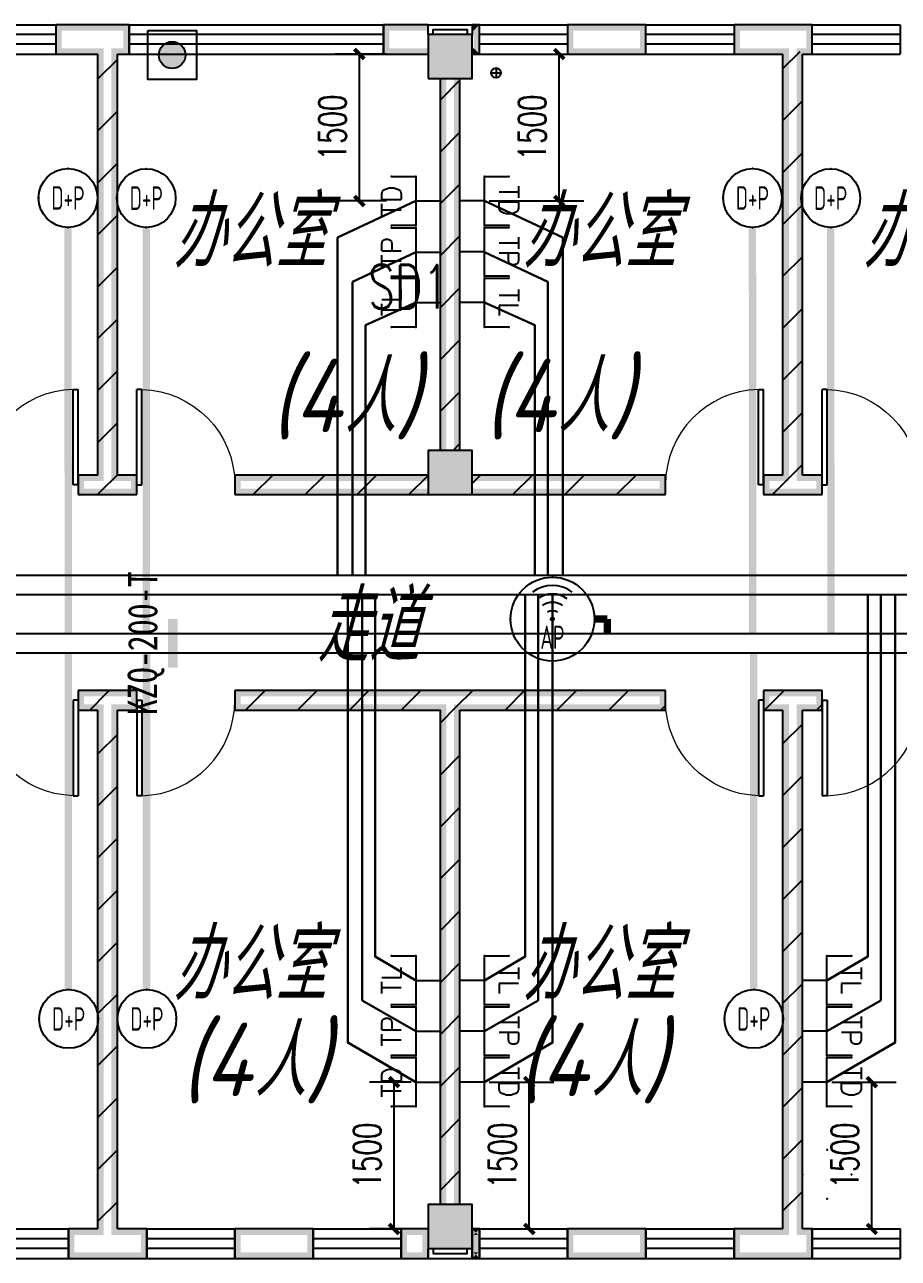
# Model space of a CAD drawing. Extents: x 1241380 to 1952554, y 1012187 to 1766051.
# Drawn here: x 1654518 to 1663444, y 1030613 to 1043213 of the extents above; entities that cross this region are included whole.
import ezdxf
from ezdxf.enums import TextEntityAlignment as Align

# ---------------------------------------------------------------- set-up
doc = ezdxf.new("R2010")
doc.units = 0
for name, color, linetype in [('1-建筑底图', 8, 'Continuous'), ('CABLETRAY_PDS', 4, 'Continuous'), ('EQUIP-插座', 3, 'Continuous'), ('EQUIP-照明', 3, 'Continuous'), ('EQUIP-通讯', 3, 'Continuous'), ('PUB_HATCH', 8, 'Continuous'), ('TEL_DIM', 3, 'Continuous'), ('WIRE-综合布线', 5, 'Continuous'), ('光纤点位', 3, 'Continuous'), ('内网桥架', 1, 'Continuous'), ('填充', 8, 'Continuous'), ('抗震支吊架', 2, 'Continuous'), ('排水', 153, 'Continuous'), ('红机电话', 3, 'Continuous'), ('蓝机电话', 3, 'Continuous')]:
    doc.layers.add(name, color=color, linetype=linetype)
doc.layers.add('内网线路', color=1, linetype='Continuous', lineweight=30)
doc.layers.get('EQUIP-插座').off()
doc.styles.add('_TCH_DIM', font='SIMPLEX', dxfattribs={"bigfont": 'GBCBIG'})
doc.styles.add('_TEL_ATTDEF', font='GBENOR', dxfattribs={"width": 0.8, "height": 3, "bigfont": 'GBCBIG'})
doc.styles.add('_TEL_DIM', font='SIMPLEX', dxfattribs={"width": 0.8, "height": 3.5, "bigfont": 'HZTXT'})
doc.styles.add('A_DIM_T3', font='SIMPLEX', dxfattribs={"width": 0.7, "bigfont": 'HZ'})
doc.styles.add('kzcad', font='', dxfattribs={"width": 0.8})
doc.styles.get("Standard").update_dxf_attribs({"font": 'gbeitc.shx', "bigfont": 'gbcbig.shx'})
doc.styles.get('kzcad').set_extended_font_data('SimSun')
doc.linetypes.add('JIEDI', pattern='A,1.25,-0.25,0.25,-0.25,0.625,["/",Standard,S=0.6,R=0,X=0,Y=-0.3],0.625,-0.25,0.25,-0.25', length=4)
doc.dimstyles.new('_TCH_ARCH&&100', dxfattribs={"dimtxt": 280, "dimasz": 100, "dimexe": 250, "dimexo": 300, "dimgap": 135, "dimtad": 1, "dimdec": 0, "dimzin": 0, "dimdsep": 46, "dimtxsty": 'A_DIM_T3', "dimblk": 'ARCHTICK', "dimcen": 0.09, "dimclrt": 7, "dimazin": 2, "dimtfac": 1, "dimtdec": 0, "dimtix": 1, "dimtmove": 2, "dimatfit": 3, "dimfxl": 100, "dimtolj": 1, "dimtzin": 0, "dimarcsym": 0})
pattern_1 = [(45, (933820.03, 485085.73), (-265.16515, 265.16515), [])]

# ---------------------------------------------------------------- blocks, each defined once
blk = doc.blocks.new('ng')
at = {"layer": '排水'}
for p, q in [((345991, 781358), (346091, 781358)), ((346041, 781408), (346041, 781308))]:
    blk.add_line(p, q, dxfattribs=at)
blk.add_circle((346041, 781358), 50, dxfattribs=at)
blk = doc.blocks.new('雨水管')
at = {"layer": '排水'}
blk.add_blockref('ng', (669236, -122908), dxfattribs=at)
blk = doc.blocks.new('xfjyc')
at = {"layer": '填充'}
h = blk.add_hatch(color=1, dxfattribs=at)
h.dxf.hatch_style = 1
edge = h.paths.add_edge_path()
edge.add_arc((250, 250), 137, 0, 360)
blk.add_lwpolyline([(0, 500), (500, 500), (500, 0), (0, 0)], close=True)
at = {"color": 1}
blk.add_circle((250, 250), 137, dxfattribs=at)
blk = doc.blocks.new('$WINLIB2D$00000001')
at = {"color": 0}
for points in [[(-0.5, 0.5), (-0.5, -0.5)], [(-0.5, 0.5), (0.5, 0.5)], [(0.5, -0.5), (0.5, 0.5)], [(0.5, 0.1667), (-0.5, 0.1667)], [(0.5, -0.1667), (-0.5, -0.1667)], [(-0.5, -0.5), (0.5, -0.5)]]:
    blk.add_lwpolyline(points, dxfattribs=at)
blk = doc.blocks.new('$DorLib2D$00000001')
at = {"color": 0}
for p, q in [((0.45, 0.975), (0.5, 0.975)), ((0.45, 0), (0.45, 0.975)), ((0.5, 0), (0.5, 0.975)), ((0.5, 0), (0.45, 0))]:
    blk.add_line(p, q, dxfattribs=at)
at = {"color": 0, "lineweight": 13}
blk.add_arc((0.475, 0), 0.975, 91.4693, 180, dxfattribs=at)
blk = doc.blocks.new('_FZH')
blk.add_lwpolyline([(-0.5, -0.5), (0.5, -0.5), (0.5, 0.5), (-0.5, 0.5)], close=True)
at = {"layer": 'PUB_HATCH'}
blk.add_solid([(-0.5, -0.5), (0.5, -0.5), (-0.5, 0.5), (0.5, 0.5)], dxfattribs=at)
blk = doc.blocks.new('1-二层建筑底图')
at = {"layer": '1-建筑底图'}
for points in [[(1655365, 1088421), (1654835, 1088421), (1654895, 1088361), (1655365, 1088361)], [(1654835, 1088421), (1654835, 1088121), (1654895, 1088181), (1654895, 1088361)], [(1655585, 1088421), (1655365, 1088421), (1655365, 1088361), (1655525, 1088361)], [(1655585, 1088121), (1655585, 1088421), (1655525, 1088361), (1655525, 1088181)], [(1658640, 1088421), (1658185, 1088421), (1658245, 1088361), (1658640, 1088361)], [(1658185, 1088421), (1658185, 1088121), (1658245, 1088181), (1658245, 1088361)], [(1659165, 1088421), (1659090, 1088421), (1659090, 1088361), (1659105, 1088361)], [(1659165, 1088121), (1659165, 1088421), (1659105, 1088361), (1659105, 1088181)], [(1660865, 1088421), (1660065, 1088421), (1660125, 1088361), (1660805, 1088361)], [(1660065, 1088421), (1660065, 1088121), (1660125, 1088181), (1660125, 1088361)], [(1660865, 1088121), (1660865, 1088421), (1660805, 1088361), (1660805, 1088181)], [(1662365, 1088421), (1661765, 1088421), (1661825, 1088361), (1662365, 1088361)], [(1661765, 1088421), (1661765, 1088121), (1661825, 1088181), (1661825, 1088361)], [(1662564, 1088421), (1662365, 1088421), (1662365, 1088361), (1662504, 1088361)], [(1662564, 1088121), (1662564, 1088421), (1662504, 1088361), (1662504, 1088181)], [(1659090, 1088321), (1658640, 1088321), (1658700, 1088261), (1659030, 1088261)], [(1658640, 1088321), (1658640, 1087871), (1658700, 1087931), (1658700, 1088261)], [(1659090, 1087871), (1659090, 1088321), (1659030, 1088261), (1659030, 1087931)], [(1654835, 1088121), (1655265, 1088121), (1655325, 1088181), (1654895, 1088181)], [(1655265, 1083821), (1655265, 1088121), (1655325, 1088181), (1655325, 1083761)], [(1655465, 1088121), (1655585, 1088121), (1655525, 1088181), (1655405, 1088181)], [(1655465, 1083821), (1655465, 1088121), (1655405, 1088181), (1655405, 1083761)], [(1658185, 1088121), (1658640, 1088121), (1658640, 1088181), (1658245, 1088181)], [(1659090, 1088121), (1659165, 1088121), (1659105, 1088181), (1659090, 1088181)], [(1660065, 1088121), (1660865, 1088121), (1660805, 1088181), (1660125, 1088181)], [(1661765, 1088121), (1662265, 1088121), (1662325, 1088181), (1661825, 1088181)], [(1662265, 1083821), (1662265, 1088121), (1662325, 1088181), (1662325, 1083761)], [(1662465, 1088121), (1662564, 1088121), (1662504, 1088181), (1662405, 1088181)], [(1662465, 1083821), (1662465, 1088121), (1662405, 1088181), (1662405, 1083761)], [(1658640, 1087871), (1659090, 1087871), (1659030, 1087931), (1658700, 1087931)], [(1658825, 1087871), (1658765, 1087871), (1658765, 1084071), (1658825, 1084071)], [(1658965, 1087871), (1658905, 1087871), (1658905, 1084071), (1658965, 1084071)], [(1659090, 1084071), (1658640, 1084071), (1658700, 1084011), (1659030, 1084011)], [(1658640, 1084071), (1658640, 1083621), (1658700, 1083681), (1658700, 1084011)], [(1659090, 1083621), (1659090, 1084071), (1659030, 1084011), (1659030, 1083681)], [(1655265, 1083821), (1655065, 1083821), (1655125, 1083761), (1655325, 1083761)], [(1655065, 1083821), (1655065, 1083621), (1655125, 1083681), (1655125, 1083761)], [(1655665, 1083821), (1655465, 1083821), (1655405, 1083761), (1655605, 1083761)], [(1655665, 1083621), (1655665, 1083821), (1655605, 1083761), (1655605, 1083681)], [(1658640, 1083761), (1658640, 1083821), (1656665, 1083821), (1656725, 1083761)], [(1656665, 1083821), (1656665, 1083621), (1656725, 1083681), (1656725, 1083761)], [(1659090, 1083821), (1659090, 1083761), (1661005, 1083761), (1661065, 1083821)], [(1661065, 1083621), (1661065, 1083821), (1661005, 1083761), (1661005, 1083681)], [(1662265, 1083821), (1662065, 1083821), (1662125, 1083761), (1662325, 1083761)], [(1662065, 1083821), (1662065, 1083621), (1662125, 1083681), (1662125, 1083761)], [(1662665, 1083821), (1662465, 1083821), (1662405, 1083761), (1662605, 1083761)], [(1662665, 1083621), (1662665, 1083821), (1662605, 1083761), (1662605, 1083681)], [(1655065, 1083621), (1655365, 1083621), (1655365, 1083681), (1655125, 1083681)], [(1655365, 1083621), (1655665, 1083621), (1655605, 1083681), (1655365, 1083681)], [(1658640, 1083621), (1658640, 1083681), (1656725, 1083681), (1656665, 1083621)], [(1658640, 1083621), (1659090, 1083621), (1659030, 1083681), (1658700, 1083681)], [(1659090, 1083681), (1659090, 1083621), (1661065, 1083621), (1661005, 1083681)], [(1662065, 1083621), (1662365, 1083621), (1662365, 1083681), (1662125, 1083681)], [(1662365, 1083621), (1662665, 1083621), (1662605, 1083681), (1662365, 1083681)], [(1655365, 1081621), (1655065, 1081621), (1655125, 1081561), (1655365, 1081561)], [(1655065, 1081621), (1655065, 1081421), (1655125, 1081481), (1655125, 1081561)], [(1655665, 1081621), (1655365, 1081621), (1655365, 1081561), (1655605, 1081561)], [(1655665, 1081421), (1655665, 1081621), (1655605, 1081561), (1655605, 1081481)], [(1658865, 1081621), (1656665, 1081621), (1656725, 1081561), (1658865, 1081561)], [(1656665, 1081621), (1656665, 1081421), (1656725, 1081481), (1656725, 1081561)], [(1661065, 1081621), (1658865, 1081621), (1658865, 1081561), (1661005, 1081561)], [(1661065, 1081421), (1661065, 1081621), (1661005, 1081561), (1661005, 1081481)], [(1662365, 1081621), (1662065, 1081621), (1662125, 1081561), (1662365, 1081561)], [(1662065, 1081621), (1662065, 1081421), (1662125, 1081481), (1662125, 1081561)], [(1662665, 1081621), (1662365, 1081621), (1662365, 1081561), (1662605, 1081561)], [(1662665, 1081421), (1662665, 1081621), (1662605, 1081561), (1662605, 1081481)], [(1655065, 1081421), (1655265, 1081421), (1655325, 1081481), (1655125, 1081481)], [(1655265, 1076121), (1655265, 1081421), (1655325, 1081481), (1655325, 1076061)], [(1655465, 1081421), (1655665, 1081421), (1655605, 1081481), (1655405, 1081481)], [(1655465, 1076121), (1655465, 1081421), (1655405, 1081481), (1655405, 1076061)], [(1656665, 1081421), (1658765, 1081421), (1658825, 1081481), (1656725, 1081481)], [(1658765, 1076371), (1658825, 1076371), (1658825, 1081481), (1658765, 1081421)], [(1658965, 1081421), (1661065, 1081421), (1661005, 1081481), (1658905, 1081481)], [(1658905, 1076371), (1658965, 1076371), (1658965, 1081421), (1658905, 1081481)], [(1662065, 1081421), (1662265, 1081421), (1662325, 1081481), (1662125, 1081481)], [(1662265, 1076121), (1662265, 1081421), (1662325, 1081481), (1662325, 1076061)], [(1662465, 1081421), (1662665, 1081421), (1662605, 1081481), (1662405, 1081481)], [(1662465, 1076121), (1662465, 1081421), (1662405, 1081481), (1662405, 1076061)], [(1659090, 1076371), (1658640, 1076371), (1658700, 1076311), (1659030, 1076311)], [(1658640, 1076371), (1658640, 1075921), (1658700, 1075981), (1658700, 1076311)], [(1659090, 1075921), (1659090, 1076371), (1659030, 1076311), (1659030, 1075981)], [(1655265, 1076121), (1654965, 1076121), (1655025, 1076061), (1655325, 1076061)], [(1654965, 1076121), (1654965, 1075821), (1655025, 1075881), (1655025, 1076061)], [(1655765, 1076121), (1655465, 1076121), (1655405, 1076061), (1655705, 1076061)], [(1655765, 1075821), (1655765, 1076121), (1655705, 1076061), (1655705, 1075881)], [(1657465, 1076121), (1656665, 1076121), (1656725, 1076061), (1657405, 1076061)], [(1656665, 1076121), (1656665, 1075821), (1656725, 1075881), (1656725, 1076061)], [(1657465, 1075821), (1657465, 1076121), (1657405, 1076061), (1657405, 1075881)], [(1658640, 1076121), (1658365, 1076121), (1658425, 1076061), (1658580, 1076061)], [(1658365, 1076121), (1658365, 1075821), (1658425, 1075881), (1658425, 1076061)], [(1658640, 1075821), (1658640, 1076121), (1658580, 1076061), (1658580, 1075881)], [(1659165, 1076121), (1659090, 1076121), (1659150, 1076061), (1659105, 1076061)], [(1659090, 1076121), (1659090, 1075821), (1659150, 1075881), (1659150, 1076061)], [(1659165, 1075821), (1659165, 1076121), (1659105, 1076061), (1659105, 1075881)], [(1660865, 1076121), (1660065, 1076121), (1660125, 1076061), (1660805, 1076061)], [(1660065, 1076121), (1660065, 1075821), (1660125, 1075881), (1660125, 1076061)], [(1660865, 1075821), (1660865, 1076121), (1660805, 1076061), (1660805, 1075881)], [(1662265, 1076121), (1661765, 1076121), (1661825, 1076061), (1662325, 1076061)], [(1661765, 1076121), (1661765, 1075821), (1661825, 1075881), (1661825, 1076061)], [(1662565, 1076121), (1662465, 1076121), (1662405, 1076061), (1662505, 1076061)], [(1662565, 1075821), (1662565, 1076121), (1662505, 1076061), (1662505, 1075881)], [(1658640, 1075921), (1659090, 1075921), (1659030, 1075981), (1658700, 1075981)], [(1654965, 1075821), (1655365, 1075821), (1655365, 1075881), (1655025, 1075881)], [(1655365, 1075821), (1655765, 1075821), (1655705, 1075881), (1655365, 1075881)], [(1656665, 1075821), (1657465, 1075821), (1657405, 1075881), (1656725, 1075881)], [(1658365, 1075821), (1658640, 1075821), (1658580, 1075881), (1658425, 1075881)], [(1659090, 1075821), (1659165, 1075821), (1659105, 1075881), (1659150, 1075881)], [(1660065, 1075821), (1660865, 1075821), (1660805, 1075881), (1660125, 1075881)], [(1661765, 1075821), (1662365, 1075821), (1662365, 1075881), (1661825, 1075881)], [(1662365, 1075821), (1662565, 1075821), (1662505, 1075881), (1662365, 1075881)]]:
    blk.add_hatch(color=256, dxfattribs=at).paths.add_polyline_path(points)
h = blk.add_hatch(dxfattribs=at)
h.set_pattern_fill('普通砖', color=256, scale=150, style=0)
h.set_pattern_definition(pattern_1)
h.paths.add_polyline_path([(1655365, 1083754), (1655405, 1083761), (1655465, 1083821), (1655465, 1088121), (1655365, 1088221), (1655265, 1088121), (1655265, 1083821), (1655325, 1083761)])
h = blk.add_hatch(dxfattribs=at)
h.set_pattern_fill('普通砖', color=256, scale=150, style=0)
h.set_pattern_definition(pattern_1)
h.paths.add_polyline_path([(1662365, 1083754), (1662405, 1083761), (1662465, 1083821), (1662465, 1088121), (1662365, 1088221), (1662265, 1088121), (1662265, 1083821), (1662325, 1083761)])
h = blk.add_hatch(dxfattribs=at)
h.set_pattern_fill('普通砖', color=256, scale=150, style=0)
h.set_pattern_definition(pattern_1)
h.paths.add_polyline_path([(1658965, 1087871), (1658765, 1087871), (1658765, 1084071), (1658965, 1084071)])
h = blk.add_hatch(dxfattribs=at)
h.set_pattern_fill('普通砖', color=256, scale=150, style=0)
h.set_pattern_definition(pattern_1)
h.paths.add_polyline_path([(1655325, 1083761), (1655265, 1083821), (1655065, 1083821), (1655065, 1083621), (1655365, 1083621), (1655365, 1083754)])
h = blk.add_hatch(dxfattribs=at)
h.set_pattern_fill('普通砖', color=256, scale=150, style=0)
h.set_pattern_definition(pattern_1)
h.paths.add_polyline_path([(1655365, 1083754), (1655365, 1083621), (1655665, 1083621), (1655665, 1083821), (1655465, 1083821), (1655405, 1083761)])
h = blk.add_hatch(dxfattribs=at)
h.set_pattern_fill('普通砖', color=256, scale=150, style=0)
h.set_pattern_definition(pattern_1)
h.paths.add_polyline_path([(1658640, 1083621), (1658640, 1083821), (1656665, 1083821), (1656665, 1083621)])
h = blk.add_hatch(dxfattribs=at)
h.set_pattern_fill('普通砖', color=256, scale=150, style=0)
h.set_pattern_definition(pattern_1)
h.paths.add_polyline_path([(1659090, 1083821), (1659090, 1083621), (1661065, 1083621), (1661065, 1083821)])
h = blk.add_hatch(dxfattribs=at)
h.set_pattern_fill('普通砖', color=256, scale=150, style=0)
h.set_pattern_definition(pattern_1)
h.paths.add_polyline_path([(1662325, 1083761), (1662265, 1083821), (1662065, 1083821), (1662065, 1083621), (1662365, 1083621), (1662365, 1083754)])
h = blk.add_hatch(dxfattribs=at)
h.set_pattern_fill('普通砖', color=256, scale=150, style=0)
h.set_pattern_definition(pattern_1)
h.paths.add_polyline_path([(1662365, 1083754), (1662365, 1083621), (1662665, 1083621), (1662665, 1083821), (1662465, 1083821), (1662405, 1083761)])
h = blk.add_hatch(dxfattribs=at)
h.set_pattern_fill('普通砖', color=256, scale=150, style=0)
h.set_pattern_definition(pattern_1)
h.paths.add_polyline_path([(1655365, 1081488), (1655365, 1081621), (1655065, 1081621), (1655065, 1081421), (1655265, 1081421), (1655325, 1081481)])
h = blk.add_hatch(dxfattribs=at)
h.set_pattern_fill('普通砖', color=256, scale=150, style=0)
h.set_pattern_definition(pattern_1)
h.paths.add_polyline_path([(1655405, 1081481), (1655465, 1081421), (1655665, 1081421), (1655665, 1081621), (1655365, 1081621), (1655365, 1081488)])
h = blk.add_hatch(dxfattribs=at)
h.set_pattern_fill('普通砖', color=256, scale=150, style=0)
h.set_pattern_definition(pattern_1)
h.paths.add_polyline_path([(1658865, 1081488), (1658865, 1081621), (1656665, 1081621), (1656665, 1081421), (1658765, 1081421), (1658825, 1081481)])
h = blk.add_hatch(dxfattribs=at)
h.set_pattern_fill('普通砖', color=256, scale=150, style=0)
h.set_pattern_definition(pattern_1)
h.paths.add_polyline_path([(1658905, 1081481), (1658965, 1081421), (1661065, 1081421), (1661065, 1081621), (1658865, 1081621), (1658865, 1081488)])
h = blk.add_hatch(dxfattribs=at)
h.set_pattern_fill('普通砖', color=256, scale=150, style=0)
h.set_pattern_definition(pattern_1)
h.paths.add_polyline_path([(1662365, 1081488), (1662365, 1081621), (1662065, 1081621), (1662065, 1081421), (1662265, 1081421), (1662325, 1081481)])
h = blk.add_hatch(dxfattribs=at)
h.set_pattern_fill('普通砖', color=256, scale=150, style=0)
h.set_pattern_definition(pattern_1)
h.paths.add_polyline_path([(1662405, 1081481), (1662465, 1081421), (1662665, 1081421), (1662665, 1081621), (1662365, 1081621), (1662365, 1081488)])
h = blk.add_hatch(dxfattribs=at)
h.set_pattern_fill('普通砖', color=256, scale=150, style=0)
h.set_pattern_definition(pattern_1)
h.paths.add_polyline_path([(1655365, 1076021), (1655465, 1076121), (1655465, 1081421), (1655405, 1081481), (1655365, 1081488), (1655325, 1081481), (1655265, 1081421), (1655265, 1076121)])
h = blk.add_hatch(dxfattribs=at)
h.set_pattern_fill('普通砖', color=256, scale=150, style=0)
h.set_pattern_definition(pattern_1)
h.paths.add_polyline_path([(1658765, 1076371), (1658965, 1076371), (1658965, 1081421), (1658905, 1081481), (1658865, 1081488), (1658825, 1081481), (1658765, 1081421)])
h = blk.add_hatch(dxfattribs=at)
h.set_pattern_fill('普通砖', color=256, scale=150, style=0)
h.set_pattern_definition(pattern_1)
h.paths.add_polyline_path([(1662365, 1076021), (1662465, 1076121), (1662465, 1081421), (1662405, 1081481), (1662365, 1081488), (1662325, 1081481), (1662265, 1081421), (1662265, 1076121)])
for p, q in [((1655365, 1088421), (1654835, 1088421)), ((1654835, 1088421), (1654835, 1088121)), ((1655585, 1088421), (1655365, 1088421)), ((1655585, 1088121), (1655585, 1088421)), ((1658640, 1088421), (1658185, 1088421)), ((1658185, 1088421), (1658185, 1088121)), ((1659165, 1088421), (1659090, 1088421)), ((1659165, 1088121), (1659165, 1088421)), ((1660865, 1088421), (1660065, 1088421)), ((1660065, 1088421), (1660065, 1088121)), ((1660865, 1088121), (1660865, 1088421)), ((1662365, 1088421), (1661765, 1088421)), ((1661765, 1088421), (1661765, 1088121)), ((1662564, 1088421), (1662365, 1088421)), ((1662564, 1088121), (1662564, 1088421)), ((1654835, 1088121), (1655265, 1088121)), ((1655265, 1083821), (1655265, 1088121)), ((1655465, 1088121), (1655585, 1088121)), ((1655465, 1083821), (1655465, 1088121)), ((1658185, 1088121), (1658640, 1088121)), ((1659090, 1088121), (1659165, 1088121)), ((1660065, 1088121), (1660865, 1088121)), ((1661765, 1088121), (1662265, 1088121)), ((1662265, 1083821), (1662265, 1088121)), ((1662465, 1088121), (1662564, 1088121)), ((1662465, 1083821), (1662465, 1088121)), ((1658765, 1084071), (1658765, 1087871)), ((1658965, 1084071), (1658965, 1087871)), ((1655265, 1083821), (1655065, 1083821)), ((1655065, 1083821), (1655065, 1083621)), ((1655665, 1083821), (1655465, 1083821)), ((1655665, 1083621), (1655665, 1083821)), ((1658640, 1083821), (1656665, 1083821)), ((1656665, 1083821), (1656665, 1083621)), ((1661065, 1083821), (1659090, 1083821)), ((1661065, 1083621), (1661065, 1083821)), ((1662265, 1083821), (1662065, 1083821)), ((1662065, 1083821), (1662065, 1083621)), ((1662665, 1083821), (1662465, 1083821)), ((1662665, 1083621), (1662665, 1083821)), ((1655065, 1083621), (1655365, 1083621)), ((1655365, 1083621), (1655665, 1083621)), ((1656665, 1083621), (1658640, 1083621)), ((1659090, 1083621), (1661065, 1083621)), ((1662065, 1083621), (1662365, 1083621)), ((1662365, 1083621), (1662665, 1083621)), ((1655365, 1081621), (1655065, 1081621)), ((1655065, 1081621), (1655065, 1081421)), ((1655665, 1081621), (1655365, 1081621)), ((1655665, 1081421), (1655665, 1081621)), ((1658865, 1081621), (1656665, 1081621)), ((1656665, 1081621), (1656665, 1081421)), ((1661065, 1081621), (1658865, 1081621)), ((1661065, 1081421), (1661065, 1081621)), ((1662365, 1081621), (1662065, 1081621)), ((1662065, 1081621), (1662065, 1081421)), ((1662665, 1081621), (1662365, 1081621)), ((1662665, 1081421), (1662665, 1081621)), ((1655065, 1081421), (1655265, 1081421)), ((1655265, 1076121), (1655265, 1081421)), ((1655465, 1081421), (1655665, 1081421)), ((1655465, 1076121), (1655465, 1081421)), ((1656665, 1081421), (1658765, 1081421)), ((1658765, 1076371), (1658765, 1081421)), ((1658965, 1081421), (1661065, 1081421)), ((1658965, 1076371), (1658965, 1081421)), ((1662065, 1081421), (1662265, 1081421)), ((1662265, 1076121), (1662265, 1081421)), ((1662465, 1081421), (1662665, 1081421)), ((1662465, 1076121), (1662465, 1081421)), ((1655265, 1076121), (1654965, 1076121)), ((1654965, 1076121), (1654965, 1075821)), ((1655765, 1076121), (1655465, 1076121)), ((1655765, 1075821), (1655765, 1076121)), ((1657465, 1076121), (1656665, 1076121)), ((1656665, 1076121), (1656665, 1075821)), ((1657465, 1075821), (1657465, 1076121)), ((1658640, 1076121), (1658365, 1076121)), ((1658365, 1076121), (1658365, 1075821)), ((1659165, 1076121), (1659090, 1076121)), ((1659090, 1076121), (1659090, 1075821)), ((1659165, 1075821), (1659165, 1076121)), ((1660865, 1076121), (1660065, 1076121)), ((1660065, 1076121), (1660065, 1075821)), ((1660865, 1075821), (1660865, 1076121)), ((1662265, 1076121), (1661765, 1076121)), ((1661765, 1076121), (1661765, 1075821)), ((1662565, 1076121), (1662465, 1076121)), ((1662565, 1075821), (1662565, 1076121)), ((1658640, 1075821), (1658640, 1075921)), ((1654965, 1075821), (1655365, 1075821)), ((1655365, 1075821), (1655765, 1075821)), ((1656665, 1075821), (1657465, 1075821)), ((1658365, 1075821), (1658640, 1075821)), ((1659090, 1075821), (1659165, 1075821)), ((1660065, 1075821), (1660865, 1075821)), ((1661765, 1075821), (1662365, 1075821)), ((1662365, 1075821), (1662565, 1075821))]:
    blk.add_line(p, q, dxfattribs=at)
for points in [[(1658640, 1088321), (1658640, 1088421), (1659090, 1088421), (1659090, 1088321)], [(1658690, 1088321), (1658690, 1088371), (1659040, 1088371), (1659040, 1088321)], [(1658640, 1075921), (1658640, 1075821), (1659090, 1075821), (1659090, 1075921)], [(1658690, 1075921), (1658690, 1075871), (1659040, 1075871), (1659040, 1075921)]]:
    blk.add_lwpolyline(points, dxfattribs=at)
for name, p in [('雨水管', (644057, 429479)), ('xfjyc', (1655775, 1087860))]:
    blk.add_blockref(name, p, dxfattribs=at)
for name, p, xscale, yscale, zscale in [('$WINLIB2D$00000001', (1654385, 1088271), 900, -300, 900), ('$WINLIB2D$00000001', (1656885, 1088271), 2600, 300, 2600), ('$WINLIB2D$00000001', (1659615, 1088271), 900, -300, 900), ('$WINLIB2D$00000001', (1661315, 1088271), 900, -300, 900), ('$WINLIB2D$00000001', (1663014, 1088271), 900, -300, 900), ('$DorLib2D$00000001', (1654565, 1081521), 1000, -1000, 1000), ('$DorLib2D$00000001', (1656165, 1081521), -1000, -1000, -1000), ('$DorLib2D$00000001', (1661565, 1081521), 1000, -1000, 1000), ('$DorLib2D$00000001', (1663165, 1081521), -1000, -1000, -1000)]:
    blk.add_blockref(name, p, dxfattribs=dict(at, xscale=xscale, yscale=yscale, zscale=zscale))
for name, p, xscale, yscale, zscale, rotation in [('_FZH', (1658865, 1088096), 449.9999997157138, 449.9999997157138, 449.9999997157138, 8.893475487405864e-09), ('$DorLib2D$00000001', (1654565, 1083721), -1000, -1000, -1000, 180), ('$DorLib2D$00000001', (1656165, 1083721), 1000, -1000, 1000, 180), ('$DorLib2D$00000001', (1661565, 1083721), -1000, -1000, -1000, 180), ('$DorLib2D$00000001', (1663165, 1083721), 1000, -1000, 1000, 180), ('_FZH', (1658865, 1083846), 449.9999997157138, 449.9999997157138, 449.9999997157138, 8.893475487405864e-09), ('_FZH', (1658865, 1076146), 449.9999997157138, 449.9999997157138, 449.9999997157138, 8.893475487405864e-09), ('$WINLIB2D$00000001', (1654515, 1075971), -900, -300, -900, 180.0005764168231), ('$WINLIB2D$00000001', (1656215, 1075971), -900, -300, -900, 180.0005853535173), ('$WINLIB2D$00000001', (1657915, 1075971), -900, -300, -900, 180.0005853535173), ('$WINLIB2D$00000001', (1659615, 1075971), -900, -300, -900, 180), ('$WINLIB2D$00000001', (1661315, 1075971), -900, -300, -900, 180), ('$WINLIB2D$00000001', (1663015, 1075971), -900, -300, -900, 180)]:
    blk.add_blockref(name, p, dxfattribs=dict(at, xscale=xscale, yscale=yscale, zscale=zscale, rotation=rotation))
for s, height, p in [('办公室', 723.4, (1656029, 1085942)), ('办公室', 723.4, (1659600, 1085942)), ('办公室', 723.4, (1663077, 1085942)), ('(4', 750, (1657028, 1084258)), ('人', 723, (1657778, 1084258)), (')', 750, (1658304, 1084258)), ('(4', 750, (1659206, 1084258)), ('人', 723, (1659956, 1084258)), (')', 750, (1660483, 1084258)), ('走道', 723.4, (1657500, 1081917)), ('办公室', 723.4, (1656029, 1078460)), ('办公室', 723.4, (1659600, 1078460)), ('(4', 750, (1656109, 1077477)), ('人', 723, (1656859, 1077477)), (')', 750, (1657385, 1077477)), ('(4', 750, (1659547, 1077477)), ('人', 723, (1660297, 1077477)), (')', 750, (1660823, 1077477))]:
    blk.add_text(s, height=height, dxfattribs=at).set_placement(p)
at = {"layer": '1-建筑底图', "style": '_TCH_DIM', "width": 0.705882}
blk.add_text('SD1', height=446.2, dxfattribs=at).set_placement((1658029, 1085522))
blk = doc.blocks.new('$equip_U$00000091(win7-PC-wzy)')
for radius in [0.714, 0.0272]:
    blk.add_circle((0, 0), radius)
for radius in [0.571, 0.428, 0.285, 0.143]:
    blk.add_arc((0, 0), radius, 53.7049, 126.2951)
for p in [(0, 0.714), (-0.714, 0), (0.714, 0), (0, -0.714)]:
    blk.add_point(p)
at = {"color": 7, "style": '_TEL_DIM', "flags": 1}
for tag in ['A', 'REMARK']:
    blk.add_attdef(tag, text='', height=0.00002, dxfattribs=at).set_placement((0, 0), align=Align.MIDDLE_CENTER)
at = {"color": 7, "style": '_TEL_DIM', "width": 0.7}
blk.add_attdef('$TEXT$', text='', height=0.4, dxfattribs=at).set_placement((0, -0.31), align=Align.MIDDLE_CENTER)
blk = doc.blocks.new('$equip_U$00000080(win7-PC-wzy)')
blk.add_circle((0, 0.5), 0.5)
for p in [(0, 0.999), (-0.5, 0.5), (0.5, 0.5)]:
    blk.add_point(p)
at = {"color": 7, "style": '_TEL_DIM', "width": 0.7}
blk.add_attdef('$TEXT$', text='', height=0.4, dxfattribs=at).set_placement((0, 0.5), align=Align.MIDDLE_CENTER)
at = {"color": 7, "style": '_TEL_DIM', "flags": 1}
for tag in ['A', 'REMARK']:
    blk.add_attdef(tag, text='', height=0.00002, dxfattribs=at).set_placement((0, 0), align=Align.MIDDLE_CENTER)
blk = doc.blocks.new('$equip$00001239')
for p, q in [((-0.5, 1.05), (-0.5, 1)), ((0.5, 1.05), (0.5, 1)), ((0.5, 1), (-0.5, 1)), ((0.5, 0.5), (-0.5, 0.5)), ((0, 0.5), (0, 0))]:
    blk.add_line(p, q)
blk.add_arc((0, 1), 0.5, 180, 0)
for points in [[(0, 0.75), (-0.433, 0.75), (0, 1), (-0.5, 1)], [(0, 0.567), (-0.25, 0.567), (0, 0.75), (-0.433, 0.75)], [(0, 0.5), (0, 0.5), (0, 0.567), (-0.25, 0.567)]]:
    blk.add_solid(points)
at = {"layer": 'EQUIP-照明'}
for p in [(0, 1), (-0.5, 0.5), (0.5, 0.5), (0, 0)]:
    blk.add_point(p, dxfattribs=at)
at = {"layer": 'EQUIP-照明', "flags": 9}
blk.add_attdef('A', (0, 0), '', height=0.00002, dxfattribs=at)
blk = doc.blocks.new('$equip$00001867')
for p, q in [((-0.5, 0.499), (-0.5, 0.999)), ((0.5, 0.999), (0.5, 0.499)), ((0.5, 0.499), (-0.5, 0.499)), ((0, 0.5), (0, 0))]:
    blk.add_line(p, q)
for p in [(-0.5, 0.999), (0.5, 0.999), (-0.5, 0.499), (0.5, 0.499), (0, 0)]:
    blk.add_point(p)
at = {"color": 7, "style": '_TEL_DIM'}
blk.add_attdef('$TEXT$', text='', height=0.4, dxfattribs=at).set_placement((0, 0.999), align=Align.MIDDLE_CENTER)
at = {"color": 7, "style": '_TEL_DIM', "flags": 1}
blk.add_attdef('A', text='', height=0.00002, dxfattribs=at).set_placement((0, 0), align=Align.MIDDLE_CENTER)
blk = doc.blocks.new('$equip$00002670')
for p, q in [((-0.5, 0.499), (-0.5, 0.999)), ((0.5, 0.999), (0.5, 0.499)), ((0.5, 0.499), (-0.5, 0.499)), ((0, 0.5), (0, 0))]:
    blk.add_line(p, q)
for p in [(-0.5, 0.999), (0.5, 0.999), (-0.5, 0.499), (0.5, 0.499), (0, 0)]:
    blk.add_point(p)
at = {"color": 7, "style": '_TEL_DIM'}
blk.add_attdef('$TEXT$', text='', height=0.4, dxfattribs=at).set_placement((0, 0.999), align=Align.MIDDLE_CENTER)
at = {"color": 7, "style": '_TEL_DIM', "flags": 1}
blk.add_attdef('A', text='', height=0.000025, dxfattribs=at).set_placement((0, 0), align=Align.MIDDLE_CENTER)
blk = doc.blocks.new('_ArchTick')
at = {"color": 0, "linetype": 'ByBlock', "const_width": 0.4}
blk.add_lwpolyline([(-0.5, -0.5), (0.5, 0.5)], dxfattribs=at)
blk = doc.blocks.new('*D355')
at = {"layer": 'Defpoints', "color": 0}
for p in [(1662465, 1032413), (1663173, 1032413), (1662465, 1030913)]:
    blk.add_point(p, dxfattribs=at)
at = {"layer": 'TEL_DIM', "color": 0, "lineweight": -2, "transparency": 16777216}
for p, q in [((1662765, 1032413), (1663423, 1032413)), ((1663173, 1030913), (1663173, 1032413)), ((1662765, 1030913), (1663423, 1030913))]:
    blk.add_line(p, q, dxfattribs=at)
at = {"layer": 'TEL_DIM', "color": 0, "lineweight": -2, "transparency": 16777216, "xscale": 100, "yscale": 100, "zscale": 100}
for p, rotation in [((1663173, 1032413), 90), ((1663173, 1030913), 270)]:
    blk.add_blockref('_ArchTick', p, dxfattribs=dict(at, rotation=rotation))
at = {"layer": 'TEL_DIM', "color": 7, "transparency": 16777216, "insert": (1662898, 1031663), "char_height": 280, "attachment_point": 5, "rotation": 90, "style": 'A_DIM_T3'}
blk.add_mtext('\\A1;1500', dxfattribs=at)
blk = doc.blocks.new('*D356')
at = {"layer": 'Defpoints', "color": 0}
for p in [(1658292, 1032413), (1658765, 1032413), (1658765, 1030913)]:
    blk.add_point(p, dxfattribs=at)
at = {"layer": 'TEL_DIM', "color": 0, "lineweight": -2, "transparency": 16777216}
for p, q in [((1658465, 1032413), (1658042, 1032413)), ((1658292, 1030913), (1658292, 1032413)), ((1658465, 1030913), (1658042, 1030913))]:
    blk.add_line(p, q, dxfattribs=at)
at = {"layer": 'TEL_DIM', "color": 0, "lineweight": -2, "transparency": 16777216, "xscale": 100, "yscale": 100, "zscale": 100}
for p, rotation in [((1658292, 1032413), 90), ((1658292, 1030913), 270)]:
    blk.add_blockref('_ArchTick', p, dxfattribs=dict(at, rotation=rotation))
at = {"layer": 'TEL_DIM', "color": 7, "transparency": 16777216, "insert": (1658017, 1031663), "char_height": 280, "attachment_point": 5, "rotation": 90, "style": 'A_DIM_T3'}
blk.add_mtext('\\A1;1500', dxfattribs=at)
blk = doc.blocks.new('*D357')
at = {"layer": 'Defpoints', "color": 0}
for p in [(1658965, 1032413), (1659673, 1032413), (1658965, 1030913)]:
    blk.add_point(p, dxfattribs=at)
at = {"layer": 'TEL_DIM', "color": 0, "lineweight": -2, "transparency": 16777216}
for p, q in [((1659265, 1032413), (1659923, 1032413)), ((1659673, 1030913), (1659673, 1032413)), ((1659265, 1030913), (1659923, 1030913))]:
    blk.add_line(p, q, dxfattribs=at)
at = {"layer": 'TEL_DIM', "color": 0, "lineweight": -2, "transparency": 16777216, "xscale": 100, "yscale": 100, "zscale": 100}
for p, rotation in [((1659673, 1032413), 90), ((1659673, 1030913), 270)]:
    blk.add_blockref('_ArchTick', p, dxfattribs=dict(at, rotation=rotation))
at = {"layer": 'TEL_DIM', "color": 7, "transparency": 16777216, "insert": (1659398, 1031663), "char_height": 280, "attachment_point": 5, "rotation": 90, "style": 'A_DIM_T3'}
blk.add_mtext('\\A1;1500', dxfattribs=at)
blk = doc.blocks.new('*D385')
at = {"layer": 'Defpoints', "color": 0}
for p in [(1658965, 1042913), (1659979, 1042913), (1658965, 1041413)]:
    blk.add_point(p, dxfattribs=at)
at = {"layer": 'TEL_DIM', "color": 0, "lineweight": -2, "transparency": 16777216}
for p, q in [((1659265, 1042913), (1660229, 1042913)), ((1659979, 1041413), (1659979, 1042913)), ((1659265, 1041413), (1660229, 1041413))]:
    blk.add_line(p, q, dxfattribs=at)
at = {"layer": 'TEL_DIM', "color": 0, "lineweight": -2, "transparency": 16777216, "xscale": 100, "yscale": 100, "zscale": 100}
for p, rotation in [((1659979, 1042913), 90), ((1659979, 1041413), 270)]:
    blk.add_blockref('_ArchTick', p, dxfattribs=dict(at, rotation=rotation))
at = {"layer": 'TEL_DIM', "color": 7, "transparency": 16777216, "insert": (1659704, 1042163), "char_height": 280, "attachment_point": 5, "rotation": 90, "style": 'A_DIM_T3'}
blk.add_mtext('\\A1;1500', dxfattribs=at)
blk = doc.blocks.new('*D386')
at = {"layer": 'Defpoints', "color": 0}
for p in [(1657937, 1042913), (1658515, 1042913), (1658515, 1041413)]:
    blk.add_point(p, dxfattribs=at)
at = {"layer": 'TEL_DIM', "color": 0, "lineweight": -2, "transparency": 16777216}
for p, q in [((1658215, 1042913), (1657687, 1042913)), ((1657937, 1041413), (1657937, 1042913)), ((1658215, 1041413), (1657687, 1041413))]:
    blk.add_line(p, q, dxfattribs=at)
at = {"layer": 'TEL_DIM', "color": 0, "lineweight": -2, "transparency": 16777216, "xscale": 100, "yscale": 100, "zscale": 100}
for p, rotation in [((1657937, 1042913), 90), ((1657937, 1041413), 270)]:
    blk.add_blockref('_ArchTick', p, dxfattribs=dict(at, rotation=rotation))
at = {"layer": 'TEL_DIM', "color": 7, "transparency": 16777216, "insert": (1657662, 1042163), "char_height": 280, "attachment_point": 5, "rotation": 90, "style": 'A_DIM_T3'}
blk.add_mtext('\\A1;1500', dxfattribs=at)

msp = doc.modelspace()

# ---------------------------------------------------------------- linework, layer by layer
at = {"layer": 'CABLETRAY_PDS'}
for p, q in [((1599215, 1036994.7), (1679119.1, 1036994.7)), ((1679119.1, 1036794.7), (1599215, 1036794.7))]:
    msp.add_line(p, q, dxfattribs=at)
at = {"layer": 'WIRE-综合布线', "linetype": 'Continuous', "const_width": 75}
for points in [[(1654963.1, 1036994.7), (1654961.2, 1041143.6)], [(1655762.5, 1036994.7), (1655760.6, 1041142.3)], [(1661955.4, 1036994.7), (1661953.5, 1041143.6)], [(1662754.8, 1036994.7), (1662752.9, 1041142.3)], [(1660338.3, 1037142.3), (1660471.9, 1037142.3)], [(1660471.9, 1036994.7), (1660471.9, 1037142.3)], [(1654965.3, 1033357.7), (1654965.3, 1036794.7)], [(1655762.6, 1033347.3), (1655762.6, 1036794.7)], [(1661967.3, 1033357.7), (1661967.3, 1036794.7)]]:
    msp.add_lwpolyline(points, dxfattribs=at)
at = {"layer": '内网桥架'}
for p, q in [((1600835.7, 1037589.4), (1673987.6, 1037589.4)), ((1673987.6, 1037389.4), (1600835.7, 1037389.4))]:
    msp.add_line(p, q, dxfattribs=at)
at = {"layer": '内网线路'}
for points in [[(1658515.5, 1041413.3), (1657715.4, 1041039.1), (1657715.4, 1037589.4)], [(1659214.2, 1041413.3), (1660014.5, 1041039.5), (1660014.5, 1037589.4)], [(1658515.5, 1040889.6), (1657868.4, 1040585.7), (1657868.4, 1037589.4)], [(1659214.5, 1040889.6), (1659861.7, 1040586), (1659861.7, 1037589.4)], [(1658515.5, 1040375), (1657999.5, 1040142.8), (1657999.5, 1037589.4)], [(1659214.7, 1040375), (1659730.9, 1040143), (1659730.9, 1037589.4)], [(1658515.5, 1032413.3), (1657818.9, 1032817.6), (1657818.9, 1037389.4)], [(1658515.5, 1032933.3), (1657966.6, 1033247.5), (1657966.6, 1037389.4)], [(1658515.5, 1033451.6), (1658097.6, 1033694.6), (1658097.6, 1037389.4)], [(1659214.5, 1033451.6), (1659632.4, 1033694.6), (1659632.4, 1037389.4)], [(1659214.5, 1032933.3), (1659763.4, 1033247.5), (1659763.4, 1037389.4)], [(1659214.5, 1032413.3), (1659911, 1032817.6), (1659911, 1037389.4)], [(1662714.4, 1033451.6), (1663132.3, 1033694.6), (1663132.3, 1037389.4)], [(1662714.4, 1032933.3), (1663263.3, 1033247.5), (1663263.3, 1037389.4)], [(1662714.4, 1032413.3), (1663410.9, 1032817.6), (1663410.9, 1037389.4)]]:
    msp.add_lwpolyline(points, dxfattribs=at)
at = {"layer": '抗震支吊架', "color": 2, "const_width": 100}
msp.add_lwpolyline([(1656032.2, 1036644.7), (1656032.2, 1037144.7)], dxfattribs=at)

# ---------------------------------------------------------------- block references
at = {"layer": '1-建筑底图', "linetype": 'JIEDI'}
msp.add_blockref('1-二层建筑底图', (0, -45207.9), dxfattribs=at)
at = {"layer": 'EQUIP-插座', "xscale": 500, "yscale": 500, "zscale": 500, "rotation": 270}
msp.add_blockref('$equip$00001239', (1662464.9, 1031470.2), dxfattribs=at)
at = {"layer": 'EQUIP-通讯', "linetype": 'JIEDI'}
ref = msp.add_blockref('$equip_U$00000080(win7-PC-wzy)', (1655260.9, 1041443.3), dxfattribs=dict(at, xscale=600, yscale=600, zscale=600, rotation=90))
ref.add_attrib('$TEXT$', 'D+P', dxfattribs={"layer": '0', "color": 7, "height": 240, "style": '_TEL_ATTDEF', "width": 0.7}).set_placement((1654961.2, 1041443.3), align=Align.MIDDLE_CENTER)
ref = msp.add_blockref('$equip_U$00000080(win7-PC-wzy)', (1656060.3, 1041442), dxfattribs=dict(at, xscale=600, yscale=600, zscale=600, rotation=90))
ref.add_attrib('$TEXT$', 'D+P', dxfattribs={"layer": '0', "color": 7, "height": 240, "style": '_TEL_ATTDEF', "width": 0.7}).set_placement((1655760.6, 1041442), align=Align.MIDDLE_CENTER)
ref = msp.add_blockref('$equip_U$00000080(win7-PC-wzy)', (1662253.2, 1041443.3), dxfattribs=dict(at, xscale=600, yscale=600, zscale=600, rotation=90))
ref.add_attrib('$TEXT$', 'D+P', dxfattribs={"layer": '0', "color": 7, "height": 240, "style": '_TEL_ATTDEF', "width": 0.7}).set_placement((1661953.5, 1041443.3), align=Align.MIDDLE_CENTER)
ref = msp.add_blockref('$equip_U$00000080(win7-PC-wzy)', (1663052.6, 1041442), dxfattribs=dict(at, xscale=600, yscale=600, zscale=600, rotation=90))
ref.add_attrib('$TEXT$', 'D+P', dxfattribs={"layer": '0', "color": 7, "height": 240, "style": '_TEL_ATTDEF', "width": 0.7}).set_placement((1662752.9, 1041442), align=Align.MIDDLE_CENTER)
ref = msp.add_blockref('$equip_U$00000091(win7-PC-wzy)', (1659910, 1037142.3), dxfattribs=dict(at, xscale=600, yscale=600, zscale=600))
ref.add_attrib('$TEXT$', 'AP', dxfattribs={"layer": '0', "color": 7, "height": 240, "style": '_TEL_ATTDEF', "width": 0.7}).set_placement((1659910, 1036956.1), align=Align.MIDDLE_CENTER)
ref = msp.add_blockref('$equip_U$00000080(win7-PC-wzy)', (1654967.3, 1032758.3), dxfattribs=dict(at, xscale=600, yscale=600, zscale=600))
ref.add_attrib('$TEXT$', 'D+P', dxfattribs={"layer": '0', "color": 7, "height": 240, "style": '_TEL_ATTDEF', "width": 0.7}).set_placement((1654967.3, 1033058), align=Align.MIDDLE_CENTER)
ref = msp.add_blockref('$equip_U$00000080(win7-PC-wzy)', (1655767.3, 1032758.3), dxfattribs=dict(at, xscale=600, yscale=600, zscale=600))
ref.add_attrib('$TEXT$', 'D+P', dxfattribs={"layer": '0', "color": 7, "height": 240, "style": '_TEL_ATTDEF', "width": 0.7}).set_placement((1655767.3, 1033058), align=Align.MIDDLE_CENTER)
ref = msp.add_blockref('$equip_U$00000080(win7-PC-wzy)', (1661967.3, 1032758.3), dxfattribs=dict(at, xscale=600, yscale=600, zscale=600))
ref.add_attrib('$TEXT$', 'D+P', dxfattribs={"layer": '0', "color": 7, "height": 240, "style": '_TEL_ATTDEF', "width": 0.7}).set_placement((1661967.3, 1033058), align=Align.MIDDLE_CENTER)
at = {"layer": '光纤点位', "xscale": 500, "yscale": 500, "zscale": 500}
for p, rotation in [((1658765, 1041413.3), 90), ((1658965, 1041413.3), 270), ((1658765, 1032413.3), 90), ((1658965, 1032413.3), 270), ((1662464.9, 1032413.3), 270)]:
    msp.add_blockref('$equip$00002670', p, dxfattribs=dict(at, rotation=rotation)).add_auto_attribs({'$TEXT$': 'TD'})
at = {"layer": '红机电话', "xscale": 500, "yscale": 500, "zscale": 500}
for p, rotation in [((1658765, 1040889.6), 90), ((1658965, 1040893.3), 270), ((1658765, 1032933.3), 90), ((1658965, 1032933.3), 270), ((1662464.9, 1032933.3), 270)]:
    msp.add_blockref('$equip$00001867', p, dxfattribs=dict(at, rotation=rotation)).add_auto_attribs({'$TEXT$': 'TP'})
at = {"layer": '蓝机电话', "xscale": 500, "yscale": 500, "zscale": 500}
for p, rotation in [((1658765, 1040375), 90), ((1658965, 1040375), 270), ((1658765, 1033451.6), 90), ((1658965, 1033451.6), 270), ((1662464.9, 1033451.6), 270)]:
    msp.add_blockref('$equip$00001867', p, dxfattribs=dict(at, rotation=rotation)).add_auto_attribs({'$TEXT$': 'TL'})

# ---------------------------------------------------------------- texts
at = {"layer": '抗震支吊架', "color": 2, "style": 'kzcad', "width": 0.8}
msp.add_text('KZQ-200-T', height=300, rotation=89.88539, dxfattribs=at).set_placement((1655872.2, 1036894.7), align=Align.CENTER)

# ---------------------------------------------------------------- dimensions: what is measured, and where the dimension line sits
at = {"layer": 'TEL_DIM'}
for p1, p2, distance, picture, middle in [((1658515.5, 1041413.3), (1658515.5, 1042913.3), 578.5, '*D386', (1657662, 1042163.3)), ((1658965, 1041413.3), (1658965, 1042913.3), -1014, '*D385', (1659703.9, 1042163.3)), ((1658765, 1030913.3), (1658765, 1032413.3), 473.5, '*D356', (1658016.5, 1031663.3)), ((1658965, 1030913.3), (1658965, 1032413.3), -708, '*D357', (1659398, 1031663.3)), ((1662464.9, 1030913.3), (1662464.9, 1032413.3), -708, '*D355', (1662897.9, 1031663.3))]:
    dim = msp.add_aligned_dim(p1=p1, p2=p2, distance=distance, dimstyle='_TCH_ARCH&&100', dxfattribs=at)
    dim.commit()
    dim.dimension.update_dxf_attribs({"geometry": picture, "text_midpoint": middle})

doc.saveas('drawing.dxf')
